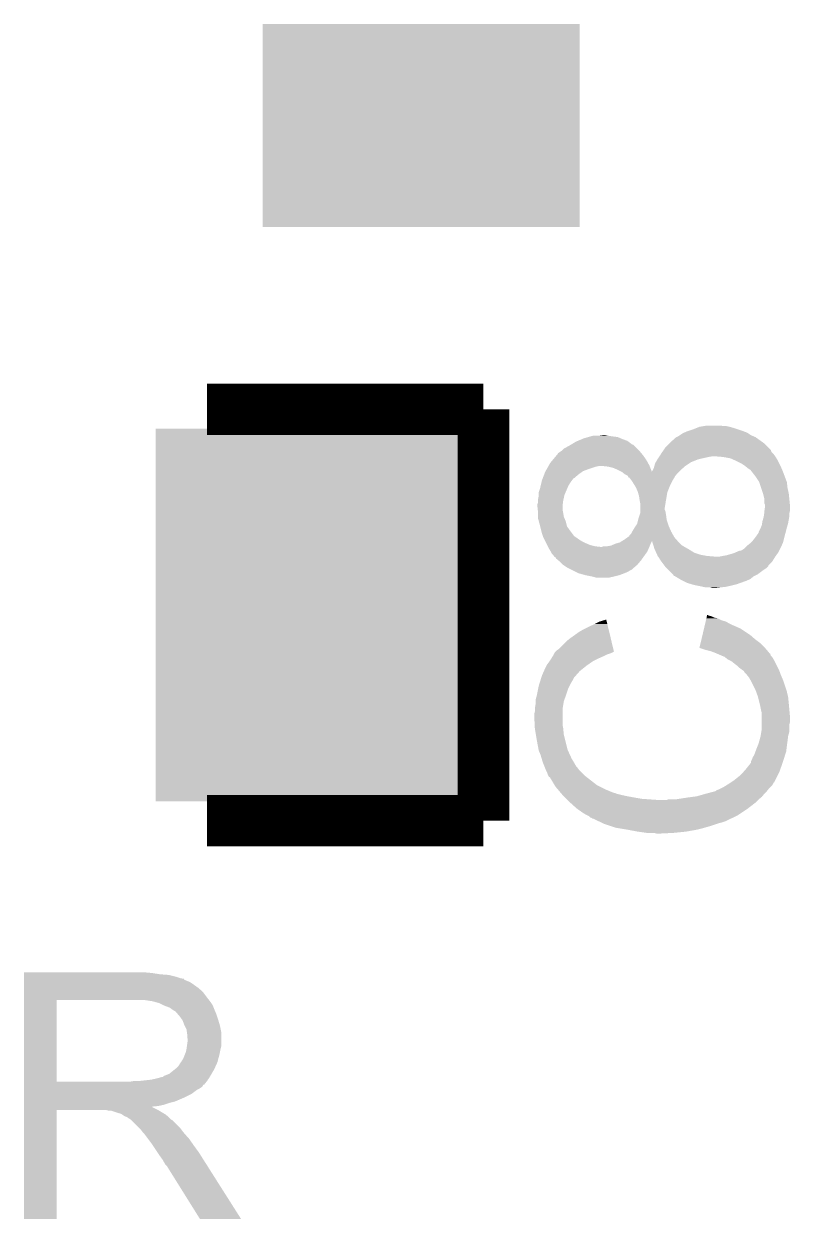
# Model space of a CAD drawing. Extents: x -0.06 to 0.95, y -0.15 to 2.11.
# Drawn here: x 0.6605 to 0.7797, y 0.12 to 0.306 of the extents above; entities that cross this region are included whole.
import ezdxf

# ---------------------------------------------------------------- set-up
doc = ezdxf.new("R2010")
doc.units = 0
doc.layers.get('0').update_dxf_attribs({"linetype": 'CONTINUOUS'})
doc.layers.add('LORA_CLICK_V104_GTO', color=6, linetype='CONTINUOUS')
doc.layers.add('LORA_CLICK_V104_GTS', color=1, linetype='CONTINUOUS')

# ---------------------------------------------------------------- blocks, each defined once
blk = doc.blocks.new('RECTANGLE_8')
blk.add_solid([(0.024, 0.029), (0.024, -0.029), (-0.024, 0.029), (-0.024, -0.029)])
blk = doc.blocks.new('RECTANGLE_13')
blk.add_solid([(0.02465, 0.0158), (0.02465, -0.0158), (-0.02465, 0.0158), (-0.02465, -0.0158)])

msp = doc.modelspace()

# ---------------------------------------------------------------- linework, layer by layer
at = {"layer": 'LORA_CLICK_V104_GTO', "const_width": 0.008}
for points in [[(0.689, 0.246), (0.732, 0.246)], [(0.732, 0.182), (0.732, 0.246)], [(0.689, 0.182), (0.732, 0.182)]]:
    msp.add_lwpolyline(points, dxfattribs=at)
at = {"layer": 'LORA_CLICK_V104_GTO'}
for points in [[(0.7483, 0.2417), (0.74865, 0.2418), (0.7529, 0.2417), (0.7521, 0.2418)], [(0.74865, 0.2418), (0.749, 0.2419), (0.7521, 0.2418), (0.7515, 0.2419)], [(0.7498, 0.2419), (0.7505, 0.242), (0.7515, 0.2419), (0.751, 0.242)], [(0.7621, 0.2417), (0.76255, 0.242), (0.7743, 0.2417), (0.7736, 0.242)], [(0.76255, 0.242), (0.763, 0.2423), (0.7736, 0.242), (0.77315, 0.2423)], [(0.763, 0.2423), (0.76323, 0.2424), (0.77315, 0.2423), (0.773, 0.2424)], [(0.76323, 0.2424), (0.7637, 0.2426), (0.773, 0.2424), (0.77247, 0.2426)], [(0.7637, 0.2426), (0.764, 0.2427), (0.77247, 0.2426), (0.7722, 0.2427)], [(0.764, 0.2427), (0.7646, 0.2429), (0.7722, 0.2427), (0.7716, 0.2429)], [(0.7646, 0.2429), (0.7651, 0.2431), (0.7716, 0.2429), (0.771, 0.2431)], [(0.7651, 0.2431), (0.7656, 0.2433), (0.771, 0.2431), (0.7703, 0.2433)], [(0.7656, 0.2433), (0.7662, 0.2434), (0.7703, 0.2433), (0.7698, 0.2434)], [(0.7662, 0.2434), (0.7668, 0.2435), (0.7693, 0.2434), (0.7689, 0.2435)], [(0.7445, 0.2399), (0.7454, 0.2404), (0.7559, 0.2399), (0.7554, 0.2404)], [(0.7454, 0.2404), (0.74557, 0.2405), (0.7554, 0.2404), (0.7553, 0.2405)], [(0.74557, 0.2405), (0.7464, 0.241), (0.7552, 0.2405), (0.75453, 0.241)], [(0.74557, 0.2405), (0.74557, 0.2405), (0.7553, 0.2405), (0.7552, 0.2405)], [(0.7464, 0.241), (0.74664, 0.2411), (0.75453, 0.241), (0.7544, 0.2411)], [(0.74664, 0.2411), (0.74736, 0.2414), (0.7544, 0.2411), (0.7536, 0.2414)], [(0.74736, 0.2414), (0.7476, 0.2415), (0.7536, 0.2414), (0.75337, 0.2415)], [(0.7476, 0.2415), (0.7483, 0.2417), (0.75337, 0.2415), (0.7529, 0.2417)], [(0.76003, 0.2397), (0.7603, 0.2401), (0.7767, 0.2397), (0.7763, 0.2401)], [(0.7603, 0.2401), (0.7609, 0.2407), (0.7763, 0.2401), (0.7757, 0.2407)], [(0.7609, 0.2407), (0.7611, 0.2409), (0.7757, 0.2407), (0.77542, 0.2409)], [(0.7611, 0.2409), (0.762, 0.2417), (0.77542, 0.2409), (0.7743, 0.2417)], [(0.7424, 0.2377), (0.74282, 0.2382), (0.75758, 0.2377), (0.7573, 0.2382)], [(0.74282, 0.2382), (0.7434, 0.2389), (0.7573, 0.2382), (0.7568, 0.2389)], [(0.7434, 0.2389), (0.7435, 0.239), (0.7568, 0.2389), (0.75672, 0.239)], [(0.7435, 0.239), (0.7436, 0.2392), (0.75672, 0.239), (0.75655, 0.2392)], [(0.7436, 0.2392), (0.74405, 0.2395), (0.75655, 0.2392), (0.7563, 0.2395)], [(0.74405, 0.2395), (0.7442, 0.2396), (0.7563, 0.2395), (0.7562, 0.2396)], [(0.7442, 0.2396), (0.7445, 0.2399), (0.7562, 0.2396), (0.7559, 0.2399)], [(0.75881, 0.2378), (0.75904, 0.2382), (0.7643, 0.2378), (0.7653, 0.2382)], [(0.75904, 0.2382), (0.7591, 0.2383), (0.7653, 0.2382), (0.7657, 0.2383)], [(0.7591, 0.2383), (0.75917, 0.2384), (0.7657, 0.2383), (0.7661, 0.2384)], [(0.75917, 0.2384), (0.7593, 0.2386), (0.7661, 0.2384), (0.767, 0.2386)], [(0.7593, 0.2386), (0.75937, 0.2387), (0.767, 0.2386), (0.7676, 0.2387)], [(0.75937, 0.2387), (0.75963, 0.2391), (0.7774, 0.2387), (0.7771, 0.2391)], [(0.75963, 0.2391), (0.75983, 0.2394), (0.7771, 0.2391), (0.7768, 0.2394)], [(0.75983, 0.2394), (0.76003, 0.2397), (0.7768, 0.2394), (0.7767, 0.2397)], [(0.7693, 0.2386), (0.7681, 0.2387), (0.77746, 0.2386), (0.7774, 0.2387)], [(0.7704, 0.2384), (0.7693, 0.2386), (0.77758, 0.2384), (0.77746, 0.2386)], [(0.77085, 0.2382), (0.7704, 0.2384), (0.7777, 0.2382), (0.77758, 0.2384)], [(0.7713, 0.238), (0.77085, 0.2382), (0.7778, 0.238), (0.7777, 0.2382)], [(0.74145, 0.2359), (0.7416, 0.2363), (0.7468, 0.2359), (0.74736, 0.2363)], [(0.7416, 0.2363), (0.74166, 0.2364), (0.74736, 0.2363), (0.7475, 0.2364)], [(0.74166, 0.2364), (0.74183, 0.2367), (0.7475, 0.2364), (0.7483, 0.2367)], [(0.74183, 0.2367), (0.74206, 0.2371), (0.7483, 0.2367), (0.7495, 0.2371)], [(0.74206, 0.2371), (0.74211, 0.2372), (0.7495, 0.2371), (0.75, 0.2372)], [(0.74211, 0.2372), (0.74217, 0.2373), (0.75784, 0.2372), (0.7578, 0.2373)], [(0.74217, 0.2373), (0.7424, 0.2377), (0.7578, 0.2373), (0.75758, 0.2377)], [(0.7514, 0.2371), (0.7505, 0.2372), (0.75788, 0.2371), (0.75784, 0.2372)], [(0.7522, 0.2369), (0.7514, 0.2371), (0.75796, 0.2369), (0.75788, 0.2371)], [(0.7529, 0.2366), (0.7522, 0.2369), (0.75808, 0.2366), (0.75796, 0.2369)], [(0.75349, 0.2363), (0.7529, 0.2366), (0.7582, 0.2363), (0.75808, 0.2366)], [(0.75375, 0.2361), (0.7535, 0.2363), (0.7622, 0.2361), (0.7624, 0.2363)], [(0.7582, 0.2364), (0.7583, 0.2365), (0.7625, 0.2364), (0.76261, 0.2365)], [(0.7582, 0.2363), (0.7582, 0.2364), (0.7624, 0.2363), (0.7625, 0.2364)], [(0.7583, 0.2365), (0.7585, 0.2369), (0.76261, 0.2365), (0.76306, 0.2369)], [(0.7585, 0.2369), (0.75859, 0.2372), (0.76306, 0.2369), (0.7634, 0.2372)], [(0.75859, 0.2372), (0.7587, 0.2376), (0.7634, 0.2372), (0.764, 0.2376)], [(0.7587, 0.2376), (0.75881, 0.2378), (0.764, 0.2376), (0.7643, 0.2378)], [(0.7721, 0.2376), (0.7713, 0.238), (0.778, 0.2376), (0.7778, 0.238)], [(0.7727, 0.2372), (0.7721, 0.2376), (0.7782, 0.2372), (0.778, 0.2376)], [(0.77295, 0.237), (0.7727, 0.2372), (0.7783, 0.237), (0.7782, 0.2372)], [(0.7732, 0.2368), (0.77295, 0.237), (0.77839, 0.2368), (0.7783, 0.237)], [(0.7735, 0.2366), (0.7732, 0.2368), (0.77847, 0.2366), (0.77839, 0.2368)], [(0.7736, 0.2365), (0.7735, 0.2366), (0.77851, 0.2365), (0.77847, 0.2366)], [(0.77376, 0.2363), (0.7736, 0.2365), (0.7786, 0.2363), (0.77851, 0.2365)], [(0.7743, 0.2356), (0.77376, 0.2363), (0.77886, 0.2356), (0.7786, 0.2363)], [(0.74089, 0.2341), (0.74101, 0.2346), (0.7452, 0.2341), (0.7455, 0.2346)], [(0.74101, 0.2346), (0.7411, 0.235), (0.7455, 0.2346), (0.7458, 0.235)], [(0.7411, 0.235), (0.74122, 0.2353), (0.7458, 0.235), (0.746, 0.2353)], [(0.74122, 0.2353), (0.74145, 0.2359), (0.7461, 0.2353), (0.7468, 0.2359)], [(0.74122, 0.2353), (0.74122, 0.2353), (0.746, 0.2353), (0.7461, 0.2353)], [(0.754, 0.2359), (0.75375, 0.2361), (0.76204, 0.2359), (0.7622, 0.2361)], [(0.7544, 0.2357), (0.754, 0.2359), (0.76188, 0.2357), (0.76204, 0.2359)], [(0.75447, 0.2356), (0.7544, 0.2357), (0.7618, 0.2356), (0.76188, 0.2357)], [(0.7546, 0.2354), (0.75447, 0.2356), (0.76169, 0.2354), (0.7618, 0.2356)], [(0.75506, 0.2349), (0.7547, 0.2354), (0.7614, 0.2349), (0.76169, 0.2354)], [(0.7552, 0.2347), (0.75506, 0.2349), (0.7613, 0.2347), (0.7614, 0.2349)], [(0.75557, 0.2341), (0.7552, 0.2347), (0.761, 0.2341), (0.7613, 0.2347)], [(0.7749, 0.2347), (0.7743, 0.2356), (0.7792, 0.2347), (0.77886, 0.2356)], [(0.7752, 0.2338), (0.7749, 0.2347), (0.7793, 0.2338), (0.7792, 0.2347)], [(0.7405, 0.2321), (0.7406, 0.2326), (0.74447, 0.2321), (0.74458, 0.2326)], [(0.7406, 0.2331), (0.7408, 0.2337), (0.74477, 0.2331), (0.74503, 0.2337)], [(0.7406, 0.2327), (0.7406, 0.2331), (0.7446, 0.2327), (0.74477, 0.2331)], [(0.7406, 0.2326), (0.7406, 0.2327), (0.74458, 0.2326), (0.7446, 0.2327)], [(0.7408, 0.2337), (0.74089, 0.2341), (0.74503, 0.2337), (0.7452, 0.2341)], [(0.7557, 0.2339), (0.75557, 0.2341), (0.76092, 0.2339), (0.761, 0.2341)], [(0.756, 0.2332), (0.7557, 0.2339), (0.76064, 0.2332), (0.76092, 0.2339)], [(0.75603, 0.2331), (0.756, 0.2332), (0.7606, 0.2331), (0.76064, 0.2332)], [(0.7562, 0.2325), (0.75603, 0.2331), (0.7605, 0.2325), (0.7606, 0.2331)], [(0.7755, 0.2329), (0.7752, 0.2338), (0.7795, 0.2329), (0.7793, 0.2338)], [(0.7757, 0.2321), (0.7755, 0.2329), (0.77958, 0.2321), (0.7795, 0.2329)], [(0.7404, 0.2313), (0.7405, 0.2316), (0.74434, 0.2313), (0.74438, 0.2316)], [(0.7404, 0.2309), (0.7404, 0.2313), (0.7443, 0.2309), (0.74434, 0.2313)], [(0.7404, 0.2308), (0.7404, 0.2309), (0.7443, 0.2308), (0.7443, 0.2309)], [(0.74044, 0.2304), (0.7404, 0.2308), (0.7443, 0.2304), (0.7443, 0.2308)], [(0.7405, 0.2318), (0.7405, 0.2321), (0.7444, 0.2318), (0.74447, 0.2321)], [(0.7405, 0.2316), (0.7405, 0.2318), (0.74438, 0.2316), (0.7444, 0.2318)], [(0.7563, 0.2318), (0.7562, 0.2325), (0.76038, 0.2318), (0.7605, 0.2325)], [(0.7564, 0.2313), (0.7563, 0.2318), (0.7603, 0.2313), (0.76038, 0.2318)], [(0.7564, 0.2307), (0.7564, 0.2313), (0.7602, 0.2307), (0.7603, 0.2313)], [(0.7564, 0.2304), (0.7564, 0.2307), (0.7602, 0.2304), (0.7602, 0.2307)], [(0.7757, 0.2314), (0.7757, 0.2321), (0.77965, 0.2314), (0.77958, 0.2321)], [(0.7758, 0.2312), (0.7757, 0.2314), (0.77967, 0.2312), (0.77965, 0.2314)], [(0.77572, 0.2303), (0.7758, 0.2309), (0.7797, 0.2303), (0.7797, 0.2309)], [(0.7758, 0.2309), (0.7758, 0.2312), (0.7797, 0.2309), (0.77967, 0.2312)], [(0.7405, 0.2299), (0.74044, 0.2304), (0.7444, 0.2299), (0.7443, 0.2304)], [(0.7405, 0.2293), (0.7405, 0.2299), (0.7445, 0.2293), (0.7444, 0.2299)], [(0.7405, 0.229), (0.7405, 0.2293), (0.74463, 0.229), (0.7445, 0.2293)], [(0.74061, 0.2286), (0.7405, 0.229), (0.7448, 0.2286), (0.74463, 0.229)], [(0.7559, 0.2282), (0.75605, 0.2288), (0.7607, 0.2282), (0.7605, 0.2288)], [(0.75605, 0.2288), (0.7561, 0.229), (0.7605, 0.2288), (0.76048, 0.229)], [(0.7561, 0.229), (0.7563, 0.2296), (0.76048, 0.229), (0.7604, 0.2296)], [(0.7563, 0.2296), (0.7564, 0.2299), (0.7604, 0.2296), (0.76035, 0.2299)], [(0.7564, 0.2302), (0.7564, 0.2304), (0.7603, 0.2302), (0.7602, 0.2304)], [(0.7564, 0.2299), (0.7564, 0.2302), (0.76035, 0.2299), (0.7603, 0.2302)], [(0.7754, 0.2286), (0.7756, 0.2293), (0.77945, 0.2286), (0.77957, 0.2293)], [(0.7756, 0.2293), (0.77563, 0.2295), (0.77957, 0.2293), (0.7796, 0.2295)], [(0.77563, 0.2295), (0.77568, 0.2299), (0.7796, 0.2295), (0.7796, 0.2299)], [(0.77568, 0.2299), (0.77572, 0.2303), (0.7796, 0.2299), (0.7797, 0.2303)], [(0.74082, 0.2278), (0.74061, 0.2286), (0.745, 0.2278), (0.7448, 0.2286)], [(0.7409, 0.2275), (0.74082, 0.2278), (0.74521, 0.2275), (0.745, 0.2278)], [(0.741, 0.2271), (0.7409, 0.2275), (0.7455, 0.2271), (0.74521, 0.2275)], [(0.7411, 0.2267), (0.741, 0.2271), (0.7458, 0.2267), (0.7455, 0.2271)], [(0.755, 0.2267), (0.75515, 0.227), (0.76137, 0.2267), (0.7612, 0.227)], [(0.75515, 0.227), (0.7552, 0.2271), (0.7612, 0.227), (0.76116, 0.2271)], [(0.7552, 0.2271), (0.7555, 0.2276), (0.76116, 0.2271), (0.76093, 0.2276)], [(0.7555, 0.2276), (0.7557, 0.2279), (0.76093, 0.2276), (0.7608, 0.2279)], [(0.7557, 0.2279), (0.7559, 0.2282), (0.7608, 0.2279), (0.7607, 0.2282)], [(0.7748, 0.2269), (0.7751, 0.2275), (0.77901, 0.2269), (0.77917, 0.2275)], [(0.7751, 0.2275), (0.77514, 0.2276), (0.77917, 0.2275), (0.7792, 0.2276)], [(0.77514, 0.2276), (0.7753, 0.228), (0.7792, 0.2276), (0.77931, 0.228)], [(0.7753, 0.228), (0.77535, 0.2283), (0.77931, 0.228), (0.7794, 0.2283)], [(0.77535, 0.2283), (0.7754, 0.2286), (0.7794, 0.2283), (0.77945, 0.2286)], [(0.74123, 0.2263), (0.7411, 0.2267), (0.7461, 0.2263), (0.7458, 0.2267)], [(0.7413, 0.2261), (0.74123, 0.2263), (0.7464, 0.2261), (0.7461, 0.2263)], [(0.74145, 0.2258), (0.7413, 0.2261), (0.7468, 0.2258), (0.7464, 0.2261)], [(0.7416, 0.2255), (0.74145, 0.2258), (0.7473, 0.2255), (0.7468, 0.2258)], [(0.74175, 0.2252), (0.7416, 0.2255), (0.7479, 0.2252), (0.7473, 0.2255)], [(0.7419, 0.2249), (0.74175, 0.2252), (0.7486, 0.2249), (0.7479, 0.2252)], [(0.7518, 0.2248), (0.7525, 0.2251), (0.75788, 0.2248), (0.758, 0.2251)], [(0.7525, 0.2251), (0.7532, 0.2253), (0.758, 0.2251), (0.7581, 0.2253)], [(0.7532, 0.2253), (0.75352, 0.2255), (0.7581, 0.2253), (0.7582, 0.2255)], [(0.75352, 0.2255), (0.75367, 0.22559), (0.7582, 0.2255), (0.7582, 0.22559)], [(0.75367, 0.22559), (0.754, 0.2258), (0.76215, 0.22559), (0.76197, 0.2258)], [(0.754, 0.2258), (0.75442, 0.2261), (0.76197, 0.2258), (0.7617, 0.2261)], [(0.75442, 0.2261), (0.7547, 0.2263), (0.7617, 0.2261), (0.76159, 0.2263)], [(0.7547, 0.2264), (0.755, 0.2267), (0.76153, 0.2264), (0.76137, 0.2267)], [(0.7547, 0.2263), (0.7547, 0.2264), (0.76159, 0.2263), (0.76153, 0.2264)], [(0.75832, 0.2252), (0.7582, 0.22559), (0.7625, 0.2252), (0.76215, 0.22559)], [(0.75841, 0.2249), (0.75832, 0.2252), (0.7628, 0.2249), (0.7625, 0.2252)], [(0.7729, 0.2247), (0.7734, 0.2251), (0.77834, 0.2247), (0.77851, 0.2251)], [(0.7734, 0.2251), (0.7736, 0.2253), (0.77851, 0.2251), (0.7786, 0.2253)], [(0.7736, 0.2253), (0.7739, 0.2256), (0.7786, 0.2253), (0.77868, 0.2256)], [(0.7739, 0.2256), (0.7743, 0.2261), (0.77868, 0.2256), (0.7788, 0.2261)], [(0.7743, 0.2261), (0.7748, 0.2268), (0.7788, 0.2261), (0.77899, 0.2268)], [(0.7748, 0.2268), (0.7748, 0.2269), (0.77899, 0.2268), (0.77901, 0.2269)], [(0.742, 0.2247), (0.7419, 0.2249), (0.7494, 0.2247), (0.7486, 0.2249)], [(0.74205, 0.2246), (0.742, 0.2247), (0.7503, 0.2246), (0.7494, 0.2247)], [(0.7421, 0.2245), (0.74205, 0.2246), (0.75776, 0.2245), (0.7578, 0.2246)], [(0.7424, 0.224), (0.7421, 0.2245), (0.75754, 0.224), (0.75776, 0.2245)], [(0.74245, 0.2239), (0.7424, 0.224), (0.7575, 0.2239), (0.75754, 0.224)], [(0.7426, 0.2236), (0.74245, 0.2239), (0.75729, 0.2236), (0.7575, 0.2239)], [(0.7429, 0.2233), (0.7426, 0.2236), (0.75707, 0.2233), (0.75729, 0.2236)], [(0.743, 0.2231), (0.7429, 0.2233), (0.75693, 0.2231), (0.75707, 0.2233)], [(0.7504, 0.2246), (0.7507, 0.2247), (0.7578, 0.2246), (0.75784, 0.2247)], [(0.7512, 0.2247), (0.7518, 0.2248), (0.75784, 0.2247), (0.75788, 0.2248)], [(0.75851, 0.2246), (0.75841, 0.2249), (0.7633, 0.2246), (0.7628, 0.2249)], [(0.7586, 0.2243), (0.75851, 0.2246), (0.76382, 0.2243), (0.7633, 0.2246)], [(0.75865, 0.2242), (0.7586, 0.2243), (0.764, 0.2242), (0.76382, 0.2243)], [(0.75887, 0.2237), (0.75865, 0.2242), (0.7648, 0.2237), (0.764, 0.2242)], [(0.75901, 0.2234), (0.75887, 0.2237), (0.7657, 0.2234), (0.7648, 0.2237)], [(0.7591, 0.2232), (0.75901, 0.2234), (0.7668, 0.2232), (0.7657, 0.2234)], [(0.75917, 0.2231), (0.7591, 0.2232), (0.768, 0.2231), (0.7668, 0.2232)], [(0.7687, 0.2231), (0.7692, 0.2232), (0.7774, 0.2231), (0.77747, 0.2232)], [(0.7692, 0.2232), (0.7698, 0.2233), (0.77747, 0.2232), (0.77754, 0.2233)], [(0.7698, 0.2233), (0.7705, 0.2235), (0.77754, 0.2233), (0.77769, 0.2235)], [(0.7705, 0.2235), (0.7711, 0.2237), (0.77769, 0.2235), (0.77783, 0.2237)], [(0.7711, 0.2237), (0.77133, 0.2238), (0.77783, 0.2237), (0.7779, 0.2238)], [(0.77133, 0.2238), (0.7718, 0.224), (0.7779, 0.2238), (0.778, 0.224)], [(0.7719, 0.224), (0.7722, 0.2241), (0.778, 0.224), (0.77805, 0.2241)], [(0.7722, 0.2241), (0.7725, 0.2243), (0.77805, 0.2241), (0.77815, 0.2243)], [(0.7725, 0.2243), (0.7728, 0.2246), (0.77815, 0.2243), (0.7783, 0.2246)], [(0.7728, 0.2246), (0.7729, 0.2247), (0.7783, 0.2246), (0.77834, 0.2247)], [(0.7432, 0.223), (0.743, 0.2231), (0.75686, 0.223), (0.75693, 0.2231)], [(0.7433, 0.2228), (0.7432, 0.223), (0.75671, 0.2228), (0.75686, 0.223)], [(0.74366, 0.2225), (0.7433, 0.2228), (0.7565, 0.2225), (0.75671, 0.2228)], [(0.7439, 0.2223), (0.74366, 0.2225), (0.75633, 0.2223), (0.7565, 0.2225)], [(0.7444, 0.2218), (0.7439, 0.2223), (0.7559, 0.2218), (0.75633, 0.2223)], [(0.745, 0.2214), (0.7444, 0.2218), (0.75543, 0.2214), (0.7559, 0.2218)], [(0.7454, 0.2212), (0.745, 0.2214), (0.7552, 0.2212), (0.75543, 0.2214)], [(0.7597, 0.2223), (0.75917, 0.2231), (0.7769, 0.2223), (0.7774, 0.2231)], [(0.76015, 0.2217), (0.7597, 0.2223), (0.7763, 0.2217), (0.7769, 0.2223)], [(0.76023, 0.2216), (0.76015, 0.2217), (0.7763, 0.2216), (0.7763, 0.2217)], [(0.7603, 0.2215), (0.76023, 0.2216), (0.7762, 0.2215), (0.7763, 0.2216)], [(0.7605, 0.2213), (0.7603, 0.2215), (0.776, 0.2213), (0.7762, 0.2215)], [(0.7456, 0.2211), (0.7454, 0.2212), (0.7551, 0.2211), (0.7552, 0.2212)], [(0.7458, 0.221), (0.7456, 0.2211), (0.7549, 0.221), (0.7551, 0.2211)], [(0.7464, 0.2207), (0.7458, 0.221), (0.7544, 0.2207), (0.7549, 0.221)], [(0.7468, 0.2205), (0.7464, 0.2207), (0.7539, 0.2205), (0.7544, 0.2207)], [(0.7479, 0.2202), (0.7468, 0.2205), (0.7531, 0.2202), (0.7539, 0.2205)], [(0.7489, 0.22), (0.7479, 0.2202), (0.7523, 0.22), (0.7531, 0.2202)], [(0.7493, 0.2199), (0.7489, 0.22), (0.75185, 0.2199), (0.7523, 0.22)], [(0.7496, 0.2198), (0.7493, 0.2199), (0.7514, 0.2198), (0.75185, 0.2199)], [(0.7609, 0.2209), (0.7605, 0.2213), (0.7754, 0.2209), (0.776, 0.2213)], [(0.7615, 0.2203), (0.7609, 0.2209), (0.7746, 0.2203), (0.7754, 0.2209)], [(0.7616, 0.2202), (0.7615, 0.2203), (0.7744, 0.2202), (0.7746, 0.2203)], [(0.7616, 0.2201), (0.7616, 0.2202), (0.7742, 0.2201), (0.7744, 0.2202)], [(0.76187, 0.22), (0.7617, 0.2201), (0.774, 0.22), (0.7742, 0.2201)], [(0.76253, 0.2196), (0.76187, 0.22), (0.7735, 0.2196), (0.774, 0.22)], [(0.7627, 0.2195), (0.76253, 0.2196), (0.77327, 0.2195), (0.7735, 0.2196)], [(0.7631, 0.2193), (0.7627, 0.2195), (0.7728, 0.2193), (0.77327, 0.2195)], [(0.7637, 0.219), (0.7631, 0.2193), (0.77196, 0.219), (0.7728, 0.2193)], [(0.76437, 0.2188), (0.7637, 0.219), (0.7714, 0.2188), (0.77196, 0.219)], [(0.7647, 0.2187), (0.76437, 0.2188), (0.771, 0.2187), (0.7714, 0.2188)], [(0.7652, 0.2186), (0.7647, 0.2187), (0.7706, 0.2186), (0.771, 0.2187)], [(0.7657, 0.2185), (0.7652, 0.2186), (0.77015, 0.2185), (0.7706, 0.2186)], [(0.76615, 0.2184), (0.7657, 0.2185), (0.7697, 0.2184), (0.77015, 0.2185)], [(0.7666, 0.2183), (0.76615, 0.2184), (0.7688, 0.2183), (0.7697, 0.2184)], [(0.7676, 0.2182), (0.7673, 0.2183), (0.768, 0.2182), (0.7688, 0.2183)], [(0.76678, 0.2139), (0.7668, 0.214), (0.7671, 0.2139), (0.7669, 0.214)], [(0.7668, 0.214), (0.7668, 0.214), (0.7669, 0.214), (0.7668, 0.214)], [(0.7476, 0.2118), (0.7484, 0.2122), (0.75146, 0.2118), (0.75136, 0.2122)], [(0.7484, 0.2122), (0.7493, 0.2126), (0.75136, 0.2122), (0.75127, 0.2126)], [(0.7493, 0.2126), (0.7501, 0.213), (0.75127, 0.2126), (0.75117, 0.213)], [(0.7501, 0.213), (0.7511, 0.2133), (0.75117, 0.213), (0.7511, 0.2133)], [(0.76631, 0.2119), (0.76647, 0.2126), (0.772, 0.2119), (0.7704, 0.2126)], [(0.76647, 0.2126), (0.76657, 0.213), (0.7704, 0.2126), (0.7697, 0.213)], [(0.76657, 0.213), (0.76661, 0.2132), (0.7697, 0.213), (0.769, 0.2132)], [(0.76661, 0.2132), (0.76668, 0.2135), (0.769, 0.2132), (0.7684, 0.2135)], [(0.76668, 0.2135), (0.76671, 0.2136), (0.7684, 0.2135), (0.7679, 0.2136)], [(0.76671, 0.2136), (0.76675, 0.2138), (0.7679, 0.2136), (0.7675, 0.2138)], [(0.76675, 0.2138), (0.76678, 0.2139), (0.7675, 0.2138), (0.7671, 0.2139)], [(0.745, 0.21), (0.7455, 0.2104), (0.75189, 0.21), (0.7518, 0.2104)], [(0.7455, 0.2104), (0.7469, 0.2114), (0.7518, 0.2104), (0.75156, 0.2114)], [(0.7469, 0.2114), (0.7476, 0.2118), (0.75156, 0.2114), (0.75146, 0.2118)], [(0.76576, 0.2096), (0.76591, 0.2102), (0.7751, 0.2096), (0.7743, 0.2102)], [(0.76591, 0.2102), (0.76607, 0.2109), (0.7743, 0.2102), (0.7735, 0.2109)], [(0.76607, 0.2109), (0.76631, 0.2119), (0.7735, 0.2109), (0.772, 0.2119)], [(0.7432, 0.2083), (0.7434, 0.2085), (0.7523, 0.2083), (0.75225, 0.2085)], [(0.7434, 0.2085), (0.7437, 0.2087), (0.75225, 0.2085), (0.7522, 0.2087)], [(0.7437, 0.2087), (0.745, 0.21), (0.7522, 0.2087), (0.75189, 0.21)], [(0.7656, 0.2089), (0.76562, 0.209), (0.77579, 0.2089), (0.7757, 0.209)], [(0.7665, 0.2086), (0.7656, 0.2089), (0.77605, 0.2086), (0.77579, 0.2089)], [(0.76562, 0.209), (0.76576, 0.2096), (0.7757, 0.209), (0.7751, 0.2096)], [(0.7673, 0.2084), (0.7665, 0.2086), (0.77622, 0.2084), (0.77605, 0.2086)], [(0.76783, 0.2082), (0.7673, 0.2084), (0.7764, 0.2082), (0.77622, 0.2084)], [(0.7419, 0.2063), (0.74226, 0.2068), (0.74829, 0.2063), (0.749, 0.2068)], [(0.74226, 0.2068), (0.7424, 0.207), (0.749, 0.2068), (0.7494, 0.207)], [(0.7424, 0.207), (0.74259, 0.2073), (0.7494, 0.207), (0.75, 0.2073)], [(0.74259, 0.2073), (0.74284, 0.2077), (0.75, 0.2073), (0.7509, 0.2077)], [(0.74284, 0.2077), (0.7429, 0.2078), (0.7509, 0.2077), (0.7511, 0.2078)], [(0.7429, 0.2079), (0.743, 0.208), (0.7513, 0.2079), (0.7516, 0.208)], [(0.7429, 0.2078), (0.7429, 0.2079), (0.7511, 0.2078), (0.7513, 0.2079)], [(0.743, 0.208), (0.74305, 0.2081), (0.7516, 0.208), (0.7519, 0.2081)], [(0.74305, 0.2081), (0.7431, 0.2082), (0.7519, 0.2081), (0.7521, 0.2082)], [(0.7431, 0.2082), (0.7432, 0.2083), (0.7521, 0.2082), (0.7522, 0.2083)], [(0.7432, 0.2083), (0.7432, 0.2083), (0.7522, 0.2083), (0.7523, 0.2083)], [(0.7681, 0.2081), (0.76783, 0.2082), (0.7764, 0.2081), (0.7764, 0.2082)], [(0.76833, 0.208), (0.7681, 0.2081), (0.7766, 0.208), (0.7764, 0.2081)], [(0.76903, 0.2077), (0.76833, 0.208), (0.7767, 0.2077), (0.7766, 0.208)], [(0.7695, 0.2075), (0.76903, 0.2077), (0.7769, 0.2075), (0.7767, 0.2077)], [(0.77, 0.2071), (0.7695, 0.2075), (0.77714, 0.2071), (0.7769, 0.2075)], [(0.7702, 0.207), (0.77, 0.2071), (0.7772, 0.207), (0.77714, 0.2071)], [(0.7706, 0.2068), (0.7702, 0.207), (0.7773, 0.2068), (0.7772, 0.207)], [(0.7711, 0.2064), (0.7706, 0.2068), (0.7775, 0.2064), (0.7773, 0.2068)], [(0.74104, 0.2044), (0.7411, 0.2046), (0.7462, 0.2044), (0.74638, 0.2046)], [(0.7411, 0.2046), (0.74141, 0.2053), (0.74638, 0.2046), (0.747, 0.2053)], [(0.74141, 0.2053), (0.7415, 0.2055), (0.747, 0.2053), (0.74725, 0.2055)], [(0.7415, 0.2055), (0.7418, 0.2061), (0.74725, 0.2055), (0.748, 0.2061)], [(0.7418, 0.2061), (0.7419, 0.2063), (0.748, 0.2061), (0.74829, 0.2063)], [(0.7715, 0.2061), (0.7711, 0.2064), (0.77765, 0.2061), (0.7775, 0.2064)], [(0.7718, 0.2058), (0.7715, 0.2061), (0.7778, 0.2058), (0.77765, 0.2061)], [(0.7722, 0.2055), (0.7718, 0.2058), (0.77795, 0.2055), (0.7778, 0.2058)], [(0.77235, 0.2054), (0.7722, 0.2055), (0.778, 0.2054), (0.77795, 0.2055)], [(0.7725, 0.2053), (0.77235, 0.2054), (0.77804, 0.2053), (0.778, 0.2054)], [(0.7726, 0.2051), (0.7725, 0.2053), (0.77811, 0.2051), (0.77804, 0.2053)], [(0.7729, 0.2048), (0.7726, 0.2051), (0.77822, 0.2048), (0.77811, 0.2051)], [(0.77306, 0.2046), (0.7729, 0.2048), (0.7783, 0.2046), (0.77822, 0.2048)], [(0.7733, 0.2043), (0.77306, 0.2046), (0.77843, 0.2043), (0.7783, 0.2046)], [(0.74052, 0.2026), (0.7406, 0.203), (0.7452, 0.2026), (0.7454, 0.203)], [(0.7406, 0.203), (0.74072, 0.2034), (0.7454, 0.203), (0.7456, 0.2034)], [(0.74072, 0.2034), (0.74088, 0.2039), (0.7456, 0.2034), (0.7459, 0.2039)], [(0.74088, 0.2039), (0.74101, 0.2043), (0.7459, 0.2039), (0.7461, 0.2043)], [(0.74101, 0.2043), (0.74104, 0.2044), (0.7461, 0.2043), (0.7462, 0.2044)], [(0.77353, 0.2039), (0.7733, 0.2043), (0.7786, 0.2039), (0.77843, 0.2043)], [(0.7737, 0.2036), (0.77353, 0.2039), (0.7787, 0.2036), (0.7786, 0.2039)], [(0.7743, 0.2024), (0.7737, 0.2036), (0.7791, 0.2024), (0.7787, 0.2036)], [(0.7401, 0.2008), (0.7403, 0.2015), (0.74457, 0.2008), (0.74483, 0.2015)], [(0.7403, 0.2015), (0.74034, 0.2017), (0.74483, 0.2015), (0.7449, 0.2017)], [(0.74034, 0.2017), (0.74052, 0.2026), (0.7449, 0.2017), (0.7452, 0.2026)], [(0.77441, 0.2021), (0.7743, 0.2024), (0.7792, 0.2021), (0.7791, 0.2024)], [(0.7747, 0.2013), (0.77441, 0.2021), (0.77938, 0.2013), (0.7792, 0.2021)], [(0.77472, 0.2012), (0.7747, 0.2013), (0.7794, 0.2012), (0.77938, 0.2013)], [(0.77497, 0.2002), (0.77472, 0.2012), (0.7795, 0.2002), (0.7794, 0.2012)], [(0.74, 0.1995), (0.7401, 0.2001), (0.74432, 0.1995), (0.74442, 0.2001)], [(0.74, 0.1994), (0.74, 0.1995), (0.7443, 0.1994), (0.74432, 0.1995)], [(0.74, 0.199), (0.74, 0.1994), (0.7443, 0.199), (0.7443, 0.1994)], [(0.7401, 0.2006), (0.7401, 0.2008), (0.7445, 0.2006), (0.74457, 0.2008)], [(0.7401, 0.2001), (0.7401, 0.2006), (0.74442, 0.2001), (0.7445, 0.2006)], [(0.775, 0.2001), (0.77497, 0.2002), (0.77951, 0.2001), (0.7795, 0.2002)], [(0.7752, 0.1991), (0.775, 0.2001), (0.7796, 0.1991), (0.77951, 0.2001)], [(0.7753, 0.1987), (0.7752, 0.1991), (0.77964, 0.1987), (0.7796, 0.1991)], [(0.7399, 0.1986), (0.74, 0.199), (0.7443, 0.1986), (0.7443, 0.199)], [(0.7399, 0.1981), (0.7399, 0.1986), (0.7443, 0.1981), (0.7443, 0.1986)], [(0.73997, 0.1969), (0.7399, 0.1981), (0.7443, 0.1969), (0.7443, 0.1981)], [(0.7753, 0.198), (0.7753, 0.1987), (0.7797, 0.198), (0.77964, 0.1987)], [(0.7753, 0.1974), (0.7753, 0.198), (0.7797, 0.1974), (0.7797, 0.198)], [(0.7753, 0.197), (0.7753, 0.1974), (0.7796, 0.197), (0.7797, 0.1974)], [(0.73999, 0.1964), (0.73997, 0.1969), (0.7444, 0.1964), (0.7443, 0.1969)], [(0.74, 0.1963), (0.73999, 0.1964), (0.74441, 0.1963), (0.7444, 0.1964)], [(0.74015, 0.1954), (0.74, 0.1963), (0.7445, 0.1954), (0.74441, 0.1963)], [(0.7403, 0.1945), (0.74015, 0.1954), (0.74472, 0.1945), (0.7445, 0.1954)], [(0.77512, 0.1952), (0.77523, 0.1959), (0.7794, 0.1952), (0.7796, 0.1959)], [(0.77523, 0.1959), (0.7753, 0.1963), (0.7796, 0.1959), (0.7796, 0.1963)], [(0.7753, 0.1963), (0.7753, 0.197), (0.7796, 0.1963), (0.7796, 0.197)], [(0.74058, 0.193), (0.7403, 0.1945), (0.7451, 0.193), (0.74472, 0.1945)], [(0.7744, 0.193), (0.7748, 0.194), (0.77912, 0.193), (0.77925, 0.194)], [(0.7748, 0.194), (0.7751, 0.1951), (0.77925, 0.194), (0.77939, 0.1951)], [(0.7751, 0.1951), (0.77512, 0.1952), (0.77939, 0.1951), (0.7794, 0.1952)], [(0.7406, 0.1929), (0.74058, 0.193), (0.74515, 0.1929), (0.7451, 0.193)], [(0.7409, 0.1922), (0.7406, 0.1929), (0.74547, 0.1922), (0.74515, 0.1929)], [(0.74104, 0.1917), (0.7409, 0.1922), (0.7457, 0.1917), (0.74547, 0.1922)], [(0.7411, 0.1915), (0.74104, 0.1917), (0.74582, 0.1915), (0.7457, 0.1917)], [(0.7736, 0.1912), (0.7738, 0.1916), (0.7786, 0.1912), (0.77873, 0.1916)], [(0.7738, 0.1916), (0.7739, 0.1919), (0.77873, 0.1916), (0.77882, 0.1919)], [(0.7739, 0.1919), (0.7741, 0.1922), (0.77882, 0.1919), (0.77891, 0.1922)], [(0.7741, 0.1922), (0.77433, 0.1928), (0.77891, 0.1922), (0.7791, 0.1928)], [(0.77433, 0.1928), (0.7744, 0.193), (0.7791, 0.1928), (0.77912, 0.193)], [(0.7413, 0.1909), (0.7411, 0.1915), (0.74617, 0.1909), (0.74582, 0.1915)], [(0.74146, 0.1905), (0.7413, 0.1909), (0.7464, 0.1905), (0.74617, 0.1909)], [(0.7415, 0.1904), (0.74146, 0.1905), (0.7465, 0.1904), (0.7464, 0.1905)], [(0.74166, 0.19), (0.7415, 0.1904), (0.7468, 0.19), (0.7465, 0.1904)], [(0.7417, 0.1899), (0.74166, 0.19), (0.7469, 0.1899), (0.7468, 0.19)], [(0.7419, 0.1895), (0.7417, 0.1899), (0.7473, 0.1895), (0.7469, 0.1899)], [(0.77236, 0.1895), (0.7728, 0.19), (0.778, 0.1895), (0.77818, 0.19)], [(0.7728, 0.19), (0.7736, 0.191), (0.77818, 0.19), (0.77853, 0.191)], [(0.7736, 0.191), (0.7736, 0.1912), (0.77853, 0.191), (0.7786, 0.1912)], [(0.742, 0.1892), (0.7419, 0.1895), (0.7476, 0.1892), (0.7473, 0.1895)], [(0.74215, 0.1889), (0.742, 0.1892), (0.7479, 0.1889), (0.7476, 0.1892)], [(0.7422, 0.1888), (0.74215, 0.1889), (0.74803, 0.1888), (0.7479, 0.1889)], [(0.74308, 0.1875), (0.7423, 0.1888), (0.7497, 0.1875), (0.74803, 0.1888)], [(0.77025, 0.1878), (0.7704, 0.1879), (0.7771, 0.1878), (0.7771, 0.1879)], [(0.7704, 0.1879), (0.771, 0.1883), (0.7772, 0.1879), (0.7774, 0.1883)], [(0.7704, 0.1879), (0.7704, 0.1879), (0.7771, 0.1879), (0.7772, 0.1879)], [(0.771, 0.1883), (0.772, 0.1891), (0.7774, 0.1883), (0.7778, 0.1891)], [(0.772, 0.1891), (0.77236, 0.1895), (0.7778, 0.1891), (0.778, 0.1895)], [(0.7432, 0.1873), (0.74308, 0.1875), (0.7501, 0.1873), (0.7497, 0.1875)], [(0.74354, 0.1869), (0.7432, 0.1873), (0.7509, 0.1869), (0.7501, 0.1873)], [(0.74396, 0.1864), (0.74354, 0.1869), (0.7521, 0.1864), (0.7509, 0.1869)], [(0.74405, 0.1863), (0.74396, 0.1864), (0.7523, 0.1863), (0.7522, 0.1864)], [(0.74396, 0.1864), (0.74396, 0.1864), (0.7522, 0.1864), (0.7521, 0.1864)], [(0.74413, 0.1862), (0.74405, 0.1863), (0.7527, 0.1862), (0.7525, 0.1863)], [(0.74405, 0.1863), (0.74405, 0.1863), (0.7525, 0.1863), (0.7523, 0.1863)], [(0.7443, 0.186), (0.74413, 0.1862), (0.7535, 0.186), (0.7527, 0.1862)], [(0.7445, 0.1858), (0.7443, 0.186), (0.7544, 0.1858), (0.7535, 0.186)], [(0.7652, 0.1858), (0.7666, 0.1862), (0.77538, 0.1858), (0.7757, 0.1862)], [(0.7666, 0.1862), (0.7681, 0.1866), (0.7757, 0.1862), (0.7761, 0.1866)], [(0.7681, 0.1866), (0.7682, 0.1867), (0.7761, 0.1866), (0.77617, 0.1867)], [(0.7682, 0.1867), (0.7684, 0.1868), (0.77617, 0.1867), (0.77625, 0.1868)], [(0.7684, 0.1868), (0.7687, 0.1869), (0.77625, 0.1868), (0.77633, 0.1869)], [(0.7687, 0.1869), (0.7689, 0.187), (0.77633, 0.1869), (0.7764, 0.187)], [(0.7689, 0.187), (0.7693, 0.1872), (0.7764, 0.187), (0.7766, 0.1872)], [(0.7693, 0.1872), (0.76978, 0.1875), (0.7766, 0.1872), (0.7769, 0.1875)], [(0.76978, 0.1875), (0.7701, 0.1877), (0.7769, 0.1875), (0.77703, 0.1877)], [(0.7701, 0.1877), (0.77025, 0.1878), (0.77703, 0.1877), (0.7771, 0.1878)], [(0.7447, 0.1856), (0.7445, 0.1858), (0.7555, 0.1856), (0.7544, 0.1858)], [(0.7449, 0.1854), (0.7447, 0.1856), (0.7567, 0.1854), (0.7555, 0.1856)], [(0.7451, 0.1852), (0.7449, 0.1854), (0.7595, 0.1852), (0.7567, 0.1854)], [(0.7454, 0.1849), (0.7451, 0.1852), (0.7744, 0.1849), (0.7747, 0.1852)], [(0.74551, 0.1848), (0.7454, 0.1849), (0.7743, 0.1848), (0.7744, 0.1849)], [(0.7465, 0.1839), (0.74551, 0.1848), (0.77313, 0.1839), (0.7743, 0.1848)], [(0.7604, 0.1852), (0.7607, 0.1853), (0.7747, 0.1852), (0.7748, 0.1853)], [(0.7618, 0.1853), (0.7624, 0.1854), (0.7748, 0.1853), (0.77492, 0.1854)], [(0.7624, 0.1854), (0.7637, 0.1856), (0.77492, 0.1854), (0.77517, 0.1856)], [(0.7637, 0.1856), (0.76445, 0.1857), (0.77517, 0.1856), (0.7753, 0.1857)], [(0.76445, 0.1857), (0.7652, 0.1858), (0.7753, 0.1857), (0.77538, 0.1858)], [(0.74664, 0.1838), (0.7465, 0.1839), (0.773, 0.1838), (0.77313, 0.1839)], [(0.7475, 0.1832), (0.74664, 0.1838), (0.7721, 0.1832), (0.773, 0.1838)], [(0.748, 0.1829), (0.7475, 0.1832), (0.77165, 0.1829), (0.7721, 0.1832)], [(0.7482, 0.1828), (0.748, 0.1829), (0.7715, 0.1828), (0.77165, 0.1829)], [(0.7484, 0.1827), (0.7482, 0.1828), (0.77129, 0.1827), (0.7715, 0.1828)], [(0.7486, 0.1825), (0.7484, 0.1827), (0.77086, 0.1825), (0.77129, 0.1827)], [(0.7489, 0.1824), (0.7486, 0.1825), (0.77065, 0.1824), (0.77086, 0.1825)], [(0.749, 0.1823), (0.7489, 0.1824), (0.77044, 0.1823), (0.77065, 0.1824)], [(0.74974, 0.182), (0.7491, 0.1823), (0.7698, 0.182), (0.77044, 0.1823)], [(0.74995, 0.1819), (0.74974, 0.182), (0.7696, 0.1819), (0.7698, 0.182)], [(0.75037, 0.1817), (0.74995, 0.1819), (0.769, 0.1817), (0.7696, 0.1819)], [(0.75059, 0.1816), (0.75037, 0.1817), (0.7686, 0.1816), (0.769, 0.1817)], [(0.7508, 0.1815), (0.75059, 0.1816), (0.7683, 0.1815), (0.7686, 0.1816)], [(0.7517, 0.1812), (0.7508, 0.1815), (0.7674, 0.1812), (0.7683, 0.1815)], [(0.7526, 0.1809), (0.7517, 0.1812), (0.76635, 0.1809), (0.7674, 0.1812)], [(0.7532, 0.1808), (0.7526, 0.1809), (0.766, 0.1808), (0.76635, 0.1809)], [(0.7544, 0.1806), (0.7532, 0.1808), (0.7652, 0.1806), (0.766, 0.1808)], [(0.756, 0.1803), (0.7544, 0.1806), (0.7635, 0.1803), (0.7652, 0.1806)], [(0.7574, 0.1801), (0.756, 0.1803), (0.7615, 0.1801), (0.7635, 0.1803)], [(0.7589, 0.18), (0.7585, 0.1801), (0.7595, 0.18), (0.7615, 0.1801)], [(0.6605, 0.1583), (0.6605, 0.1584), (0.6804, 0.1583), (0.6793, 0.1584)], [(0.6605, 0.1581), (0.6605, 0.1583), (0.6817, 0.1581), (0.6804, 0.1583)], [(0.6605, 0.158), (0.6605, 0.1581), (0.683, 0.158), (0.6817, 0.1581)], [(0.6605, 0.1577), (0.6605, 0.158), (0.6842, 0.1577), (0.683, 0.158)], [(0.6605, 0.1575), (0.6605, 0.1577), (0.6848, 0.1575), (0.6842, 0.1577)], [(0.6605, 0.1574), (0.6605, 0.1575), (0.6853, 0.1574), (0.6848, 0.1575)], [(0.6605, 0.1573), (0.6605, 0.1574), (0.6854, 0.1573), (0.6854, 0.1574)], [(0.6605, 0.1574), (0.6605, 0.1574), (0.6854, 0.1574), (0.6853, 0.1574)], [(0.6605, 0.1571), (0.6605, 0.1573), (0.6858, 0.1571), (0.6854, 0.1573)], [(0.6605, 0.1569), (0.6605, 0.1571), (0.6863, 0.1569), (0.6858, 0.1571)], [(0.6605, 0.1565), (0.6605, 0.1569), (0.6869, 0.1565), (0.6863, 0.1569)], [(0.6605, 0.156), (0.6605, 0.1565), (0.6876, 0.156), (0.6869, 0.1565)], [(0.6605, 0.1554), (0.6605, 0.156), (0.6883, 0.1554), (0.6876, 0.156)], [(0.6605, 0.1546), (0.6605, 0.1554), (0.6889, 0.1546), (0.6883, 0.1554)], [(0.6605, 0.1541), (0.6605, 0.1546), (0.68929, 0.1541), (0.6889, 0.1546)], [(0.6605, 0.1414), (0.6605, 0.1541), (0.6656, 0.1414), (0.6656, 0.1541)], [(0.6605, 0.1541), (0.6605, 0.1541), (0.6656, 0.1541), (0.6777, 0.1541)], [(0.6805, 0.1539), (0.6792, 0.1541), (0.68944, 0.1539), (0.68929, 0.1541)], [(0.68123, 0.1537), (0.6805, 0.1539), (0.6896, 0.1537), (0.68944, 0.1539)], [(0.6816, 0.1536), (0.68123, 0.1537), (0.6896, 0.1536), (0.6896, 0.1537)], [(0.6824, 0.1532), (0.6816, 0.1536), (0.6899, 0.1532), (0.6897, 0.1536)], [(0.6816, 0.1536), (0.6816, 0.1536), (0.6897, 0.1536), (0.6896, 0.1536)], [(0.6832, 0.1529), (0.6824, 0.1532), (0.69002, 0.1529), (0.6899, 0.1532)], [(0.68347, 0.1527), (0.6832, 0.1529), (0.6901, 0.1527), (0.69002, 0.1529)], [(0.6836, 0.1526), (0.68347, 0.1527), (0.69014, 0.1526), (0.6901, 0.1527)], [(0.6839, 0.1524), (0.6836, 0.1526), (0.69023, 0.1524), (0.69014, 0.1526)], [(0.68435, 0.152), (0.684, 0.1524), (0.6904, 0.152), (0.69023, 0.1524)], [(0.6847, 0.1516), (0.68435, 0.152), (0.69053, 0.1516), (0.6904, 0.152)], [(0.68506, 0.1511), (0.6847, 0.1516), (0.6907, 0.1511), (0.69053, 0.1516)], [(0.6852, 0.1509), (0.68506, 0.1511), (0.69076, 0.1509), (0.6907, 0.1511)], [(0.6855, 0.1501), (0.6852, 0.1509), (0.691, 0.1501), (0.69076, 0.1509)], [(0.6858, 0.1495), (0.6855, 0.1501), (0.69112, 0.1495), (0.691, 0.1501)], [(0.68586, 0.1491), (0.6858, 0.1495), (0.6912, 0.1491), (0.69112, 0.1495)], [(0.6859, 0.1488), (0.68586, 0.1491), (0.6912, 0.1488), (0.6912, 0.1491)], [(0.68586, 0.1469), (0.686, 0.1479), (0.6912, 0.1469), (0.6912, 0.1479)], [(0.6859, 0.1483), (0.6859, 0.1488), (0.6912, 0.1483), (0.6912, 0.1488)], [(0.686, 0.148), (0.6859, 0.1483), (0.6912, 0.148), (0.6912, 0.1483)], [(0.686, 0.1479), (0.686, 0.148), (0.6912, 0.1479), (0.6912, 0.148)], [(0.6853, 0.145), (0.6855, 0.1455), (0.69076, 0.145), (0.6909, 0.1455)], [(0.6855, 0.1455), (0.6857, 0.146), (0.6909, 0.1455), (0.691, 0.146)], [(0.6857, 0.146), (0.6858, 0.1465), (0.691, 0.146), (0.6911, 0.1465)], [(0.6858, 0.1465), (0.68586, 0.1469), (0.6911, 0.1465), (0.6912, 0.1469)], [(0.6831, 0.1426), (0.68397, 0.1433), (0.68969, 0.1426), (0.6901, 0.1433)], [(0.68397, 0.1433), (0.6841, 0.1434), (0.6901, 0.1433), (0.69015, 0.1434)], [(0.6841, 0.1434), (0.6846, 0.1439), (0.69015, 0.1434), (0.69037, 0.1439)], [(0.6846, 0.1439), (0.6849, 0.1444), (0.69037, 0.1439), (0.6906, 0.1444)], [(0.6849, 0.1444), (0.685, 0.1445), (0.6906, 0.1444), (0.69063, 0.1445)], [(0.685, 0.1445), (0.6851, 0.1447), (0.69063, 0.1445), (0.69068, 0.1447)], [(0.6851, 0.1447), (0.6853, 0.145), (0.69068, 0.1447), (0.69076, 0.145)], [(0.6605, 0.141), (0.6605, 0.1414), (0.6886, 0.141), (0.68892, 0.1414)], [(0.6605, 0.1414), (0.6605, 0.1414), (0.6771, 0.1414), (0.6656, 0.1414)], [(0.6771, 0.1414), (0.6777, 0.1415), (0.68892, 0.1414), (0.689, 0.1415)], [(0.6785, 0.1415), (0.6803, 0.1417), (0.689, 0.1415), (0.68913, 0.1417)], [(0.6803, 0.1417), (0.6812, 0.1419), (0.68913, 0.1417), (0.68927, 0.1419)], [(0.6812, 0.1419), (0.6819, 0.1421), (0.68927, 0.1419), (0.6894, 0.1421)], [(0.6821, 0.1421), (0.6823, 0.1423), (0.6894, 0.1421), (0.68952, 0.1423)], [(0.6823, 0.1423), (0.6826, 0.1424), (0.68952, 0.1423), (0.68958, 0.1424)], [(0.6826, 0.1424), (0.6831, 0.1426), (0.68958, 0.1424), (0.68969, 0.1426)], [(0.6605, 0.1409), (0.6605, 0.141), (0.6885, 0.1409), (0.6886, 0.141)], [(0.6605, 0.1407), (0.6605, 0.1409), (0.6883, 0.1407), (0.6884, 0.1409)], [(0.6605, 0.1409), (0.6605, 0.1409), (0.6884, 0.1409), (0.6885, 0.1409)], [(0.6605, 0.1405), (0.6605, 0.1407), (0.6881, 0.1405), (0.6883, 0.1407)], [(0.6605, 0.1403), (0.6605, 0.1405), (0.6878, 0.1403), (0.6881, 0.1405)], [(0.6605, 0.1401), (0.6605, 0.1403), (0.6874, 0.1401), (0.6878, 0.1403)], [(0.6605, 0.1395), (0.6605, 0.1401), (0.6866, 0.1395), (0.6874, 0.1401)], [(0.6605, 0.1389), (0.6605, 0.1395), (0.6854, 0.1389), (0.6866, 0.1395)], [(0.6605, 0.1383), (0.6605, 0.1389), (0.684, 0.1383), (0.6854, 0.1389)], [(0.6605, 0.1381), (0.6605, 0.1383), (0.6832, 0.1381), (0.684, 0.1383)], [(0.6605, 0.1378), (0.6605, 0.1381), (0.6823, 0.1378), (0.6832, 0.1381)], [(0.6605, 0.1376), (0.6605, 0.1378), (0.6814, 0.1376), (0.6823, 0.1378)], [(0.6605, 0.1375), (0.6605, 0.1376), (0.6804, 0.1375), (0.6814, 0.1376)], [(0.6605, 0.1374), (0.6605, 0.1375), (0.6805, 0.1374), (0.6804, 0.1375)], [(0.6605, 0.137), (0.6605, 0.1374), (0.6813, 0.137), (0.6805, 0.1374)], [(0.6605, 0.12), (0.6605, 0.137), (0.6656, 0.12), (0.6656, 0.137)], [(0.6605, 0.137), (0.6605, 0.137), (0.6656, 0.137), (0.6732, 0.137)], [(0.6736, 0.1369), (0.6732, 0.137), (0.6815, 0.1369), (0.6813, 0.137)], [(0.6742, 0.1368), (0.6741, 0.1369), (0.68167, 0.1368), (0.6815, 0.1369)], [(0.6752, 0.1365), (0.6743, 0.1368), (0.68217, 0.1365), (0.68167, 0.1368)], [(0.6756, 0.1364), (0.6752, 0.1365), (0.68233, 0.1364), (0.68217, 0.1365)], [(0.67575, 0.1363), (0.6756, 0.1364), (0.6825, 0.1363), (0.68233, 0.1364)], [(0.6762, 0.136), (0.67575, 0.1363), (0.68288, 0.136), (0.6825, 0.1363)], [(0.6765, 0.1359), (0.6762, 0.136), (0.683, 0.1359), (0.68288, 0.136)], [(0.6766, 0.1358), (0.6766, 0.1359), (0.6831, 0.1358), (0.683, 0.1359)], [(0.6771, 0.1355), (0.6766, 0.1358), (0.6834, 0.1355), (0.6831, 0.1358)], [(0.6772, 0.1354), (0.6771, 0.1355), (0.6836, 0.1354), (0.6834, 0.1355)], [(0.6784, 0.1342), (0.6772, 0.1354), (0.6848, 0.1342), (0.6836, 0.1354)], [(0.6787, 0.1339), (0.6784, 0.1342), (0.68502, 0.1339), (0.6848, 0.1342)], [(0.679, 0.1335), (0.6787, 0.1339), (0.68532, 0.1335), (0.68502, 0.1339)], [(0.6791, 0.1334), (0.679, 0.1335), (0.6854, 0.1334), (0.68532, 0.1335)], [(0.6792, 0.1333), (0.6791, 0.1334), (0.68549, 0.1333), (0.6854, 0.1334)], [(0.6798, 0.1325), (0.6792, 0.1333), (0.6862, 0.1325), (0.68549, 0.1333)], [(0.6804, 0.1317), (0.6798, 0.1325), (0.68676, 0.1317), (0.6862, 0.1325)], [(0.68053, 0.1315), (0.6804, 0.1317), (0.6869, 0.1315), (0.68676, 0.1317)], [(0.68127, 0.1304), (0.68053, 0.1315), (0.6877, 0.1304), (0.6869, 0.1315)], [(0.6816, 0.1299), (0.68127, 0.1304), (0.68802, 0.1299), (0.6877, 0.1304)], [(0.6821, 0.1292), (0.6816, 0.1299), (0.68846, 0.1292), (0.68802, 0.1299)], [(0.6825, 0.1285), (0.6821, 0.1292), (0.68891, 0.1285), (0.68846, 0.1292)], [(0.6828, 0.1282), (0.6825, 0.1285), (0.6891, 0.1282), (0.68891, 0.1285)], [(0.6829, 0.128), (0.6828, 0.1282), (0.68922, 0.128), (0.6891, 0.1282)], [(0.6879, 0.12), (0.6829, 0.128), (0.6943, 0.12), (0.68922, 0.128)], [(0.6943, 0.12), (0.6943, 0.12), (0.6943, 0.12), (0.6879, 0.12)]]:
    msp.add_solid(points, dxfattribs=at)

# ---------------------------------------------------------------- block references
at = {"layer": 'LORA_CLICK_V104_GTS'}
for name, p in [('RECTANGLE_13', (0.7223, 0.2902)), ('RECTANGLE_8', (0.705, 0.214))]:
    msp.add_blockref(name, p, dxfattribs=at)

doc.saveas('drawing.dxf')
